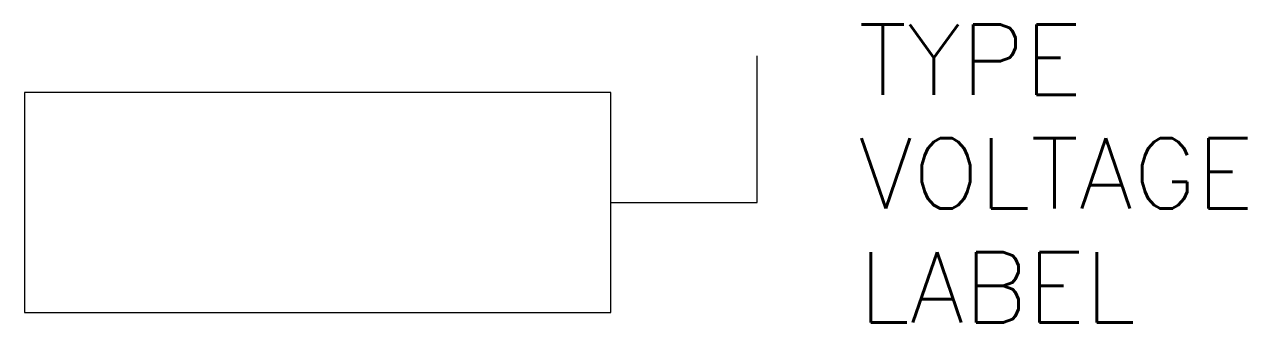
# Model space of a CAD drawing. Extents: x -0.125 to 0.397, y -0.004 to 0.123.
import ezdxf

# ---------------------------------------------------------------- set-up
doc = ezdxf.new("R2010")
doc.units = 0
doc.header["$MEASUREMENT"] = 0
doc.layers.get('0').update_dxf_attribs({"linetype": 'CONTINUOUS'})
doc.styles.add('ROMANS', font='romans', dxfattribs={"height": 0.03})

msp = doc.modelspace()

# ---------------------------------------------------------------- linework, layer by layer
for p, q in [((0.1875, 0.04688), (0.1875, 0.10938)), ((-0.125, 0.09375), (-0.125, 0)), ((0.125, 0.09375), (-0.125, 0.09375)), ((0.125, 0), (0.125, 0.09375)), ((0.125, 0.04688), (0.1875, 0.04688)), ((-0.125, 0), (0.125, 0))]:
    msp.add_line(p, q)

# ---------------------------------------------------------------- texts
at = {"style": 'ROMANS'}
for tag, p, s, flags in [('TYPE', (0.23072, 0.09279), 'safety switch', 3), ('VOLTAGE', (0.23072, 0.04422), '', 1), ('LABEL', (0.23072, -0.00435), '', 1)]:
    msp.add_attdef(tag, p, s, height=0.03, dxfattribs=dict(at, flags=flags))

doc.saveas('drawing.dxf')
